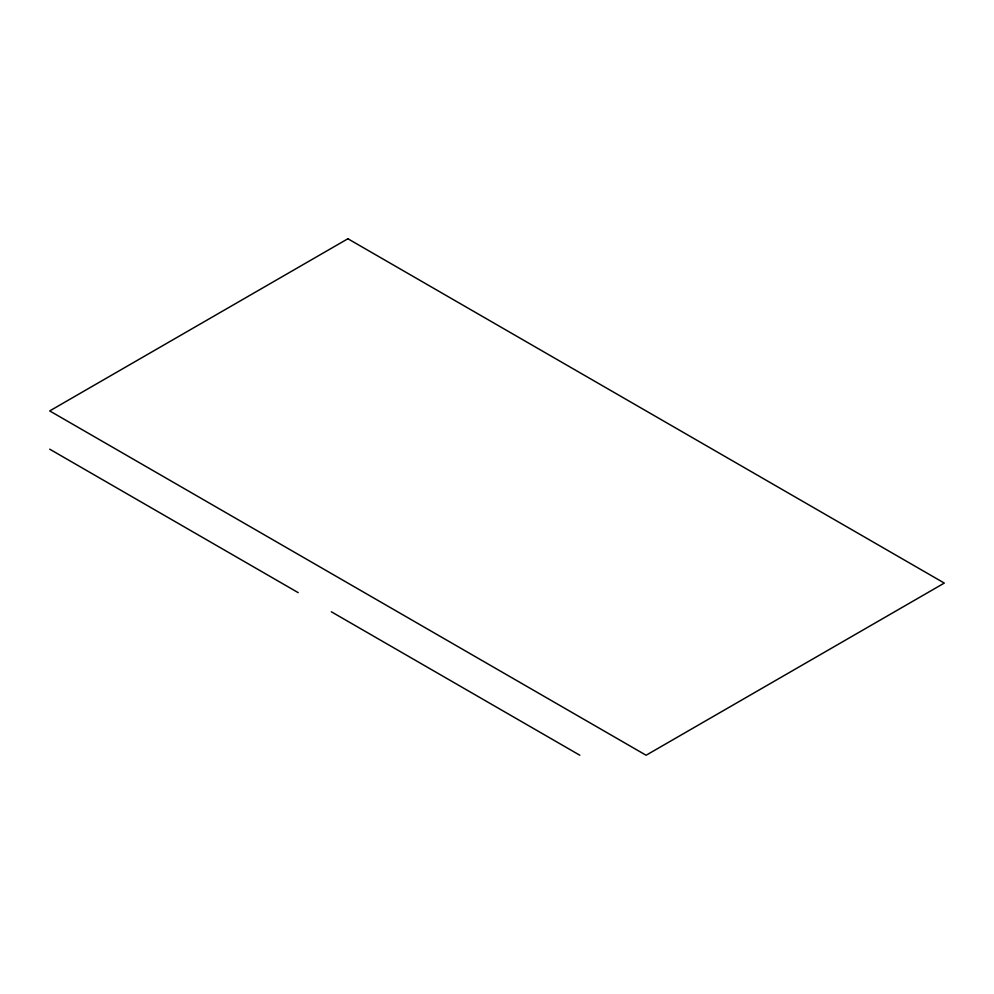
<?xml version="1.0" encoding="UTF-8"?>
<svg xmlns="http://www.w3.org/2000/svg" width="994" height="994" viewBox="0 0 994 994"><rect width="100%" height="100%" fill="white"/><g stroke="black" fill="none" stroke-linecap="round" stroke-linejoin="round"><path stroke-width="1.49" d="M49.7 449.176L298.2 592.648M331.337 611.782L579.837 755.241M347.9 238.759L49.7 410.92L646.1 755.241L944.3 583.08L347.9 238.759"/></g></svg>
